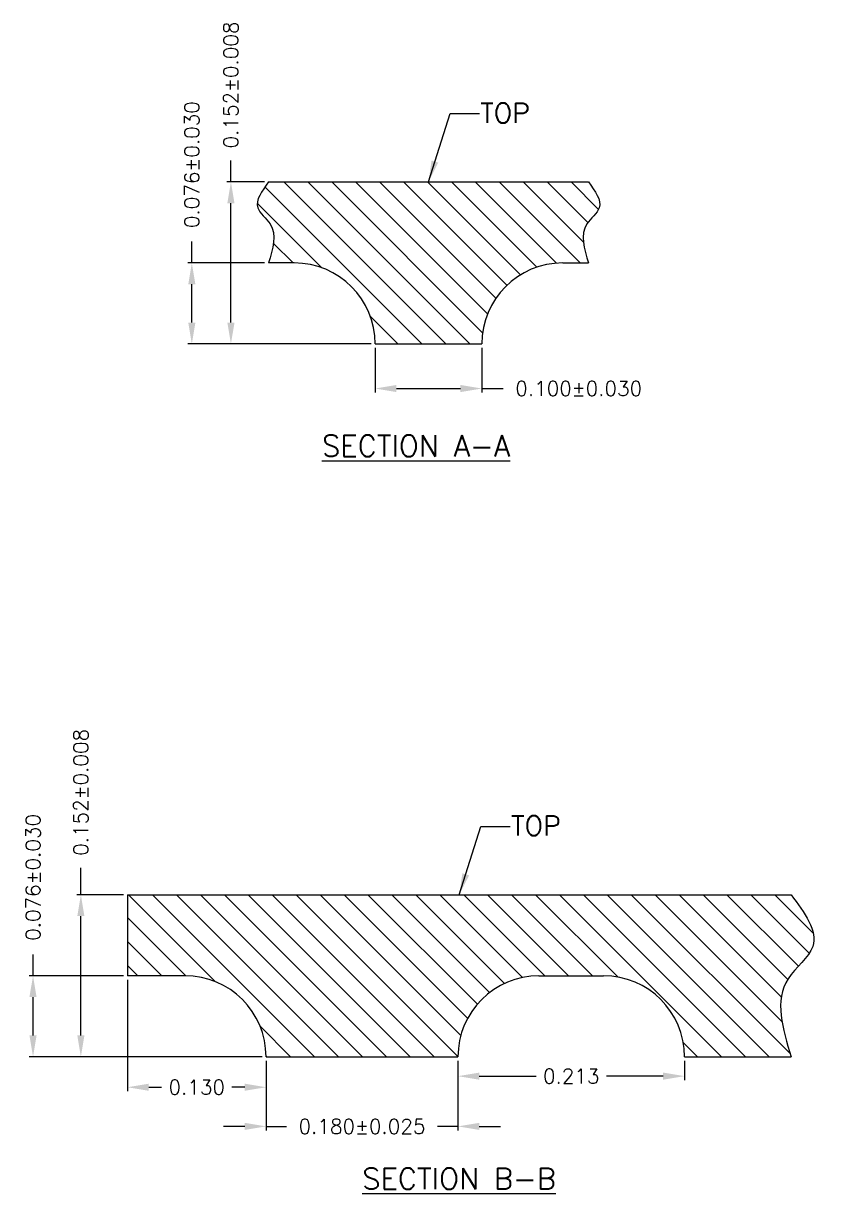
# Model space of a CAD drawing. Header units: millimetres. Extents: x 424.34 to 432.09, y 94.3 to 99.76.
# Drawn here: x 429.068 to 432.085, y 95.37 to 99.76 of the extents above; entities that cross this region are included whole.
import ezdxf

# ---------------------------------------------------------------- set-up
doc = ezdxf.new("R2010")
doc.units = ezdxf.units.MM
doc.header["$LTSCALE"] = 0.5
doc.header["$PDMODE"] = 98
doc.layers.add('TB', color=7, linetype='Continuous')
doc.styles.add('ADESK1', font='romans')
doc.styles.add('Chinese', font='SimSun.ttf', dxfattribs={"height": 5})
doc.styles.add('SIMPLEX', font='simplex.shx')
doc.dimstyles.new('Standard4', dxfattribs={"dimtxt": 0.055, "dimasz": 0.08, "dimexe": 0.015, "dimexo": 0.015, "dimgap": 0.027, "dimtad": 1, "dimdec": 3, "dimrnd": 5e-06, "dimzin": 1, "dimtxsty": 'SIMPLEX', "dimcen": 0.05, "dimclrd": 256, "dimclre": 256, "dimclrt": 256, "dimazin": 3, "dimtp": 0.03, "dimtm": 0.03, "dimtfac": 0.8, "dimtdec": 3, "dimtmove": 0, "dimatfit": 3, "dimfxl": 0.05, "dimlwd": -1, "dimlwe": -1})

# ---------------------------------------------------------------- blocks, each defined once
blk = doc.blocks.new('*D249')
at = {"ltscale": 0.1, "transparency": 16777216}
for p, q in [((430.3876, 98.5422), (430.3876, 98.375)), ((430.7876, 98.5422), (430.7876, 98.375)), ((430.4676, 98.39), (430.7076, 98.39)), ((430.7876, 98.39), (430.8676, 98.39))]:
    blk.add_line(p, q, dxfattribs=at)
for points in [[(430.4676, 98.4034), (430.4676, 98.3767), (430.3876, 98.39)], [(430.7076, 98.4034), (430.7076, 98.3767), (430.7876, 98.39)]]:
    blk.add_solid(points, dxfattribs=at)
at = {"layer": 'Defpoints', "color": 0, "ltscale": 0.1, "transparency": 16777216}
for p in [(430.3876, 98.5572), (430.7876, 98.5572), (430.7876, 98.39)]:
    blk.add_point(p, dxfattribs=at)
at = {"ltscale": 0.1, "transparency": 16777216, "insert": (431.1513, 98.39), "char_height": 0.055, "attachment_point": 5, "style": 'SIMPLEX'}
blk.add_mtext('\\A1;0.100%%P0.030', dxfattribs=at)
blk = doc.blocks.new('*D250')
at = {"ltscale": 0.1, "transparency": 16777216}
for p, q in [((429.6996, 98.8612), (429.6996, 98.9412)), ((429.9726, 98.8612), (429.6846, 98.8612)), ((429.6996, 98.6372), (429.6996, 98.7812)), ((430.3726, 98.5572), (429.6846, 98.5572))]:
    blk.add_line(p, q, dxfattribs=at)
for points in [[(429.6863, 98.7812), (429.713, 98.7812), (429.6996, 98.8612)], [(429.6863, 98.6372), (429.713, 98.6372), (429.6996, 98.5572)]]:
    blk.add_solid(points, dxfattribs=at)
at = {"layer": 'Defpoints', "color": 0, "ltscale": 0.1, "transparency": 16777216}
for p in [(429.6996, 98.8612), (429.9876, 98.8612), (430.3876, 98.5572)]:
    blk.add_point(p, dxfattribs=at)
at = {"ltscale": 0.1, "transparency": 16777216, "insert": (429.6996, 99.2301), "char_height": 0.055, "attachment_point": 5, "rotation": 90, "style": 'SIMPLEX'}
blk.add_mtext('\\A1;0.076%%P0.030', dxfattribs=at)
blk = doc.blocks.new('*D251')
at = {"ltscale": 0.1, "transparency": 16777216}
for p, q in [((429.8463, 99.1652), (429.8463, 99.2452)), ((429.9726, 99.1652), (429.8313, 99.1652)), ((429.8463, 98.6372), (429.8463, 99.0852)), ((430.3726, 98.5572), (429.8313, 98.5572))]:
    blk.add_line(p, q, dxfattribs=at)
for points in [[(429.833, 99.0852), (429.8597, 99.0852), (429.8463, 99.1652)], [(429.833, 98.6372), (429.8597, 98.6372), (429.8463, 98.5572)]]:
    blk.add_solid(points, dxfattribs=at)
at = {"layer": 'Defpoints', "color": 0, "ltscale": 0.1, "transparency": 16777216}
for p in [(429.8463, 99.1652), (429.9876, 99.1652), (430.3876, 98.5572)]:
    blk.add_point(p, dxfattribs=at)
at = {"ltscale": 0.1, "transparency": 16777216, "insert": (429.8463, 99.5289), "char_height": 0.055, "attachment_point": 5, "rotation": 90, "style": 'SIMPLEX'}
blk.add_mtext('\\A1;0.152%%P0.008', dxfattribs=at)
blk = doc.blocks.new('*D252')
at = {"ltscale": 0.1, "transparency": 16777216}
for p, q in [((430.6982, 95.8681), (430.6982, 95.7953)), ((431.5482, 95.8681), (431.5482, 95.7953)), ((430.7782, 95.8103), (430.9914, 95.8103)), ((431.4682, 95.8103), (431.255, 95.8103))]:
    blk.add_line(p, q, dxfattribs=at)
for points in [[(430.7782, 95.8236), (430.7782, 95.797), (430.6982, 95.8103)], [(431.4682, 95.8236), (431.4682, 95.797), (431.5482, 95.8103)]]:
    blk.add_solid(points, dxfattribs=at)
at = {"layer": 'Defpoints', "color": 0, "ltscale": 0.1, "transparency": 16777216}
for p in [(430.6982, 95.8831), (431.5482, 95.8831), (431.5482, 95.8103)]:
    blk.add_point(p, dxfattribs=at)
at = {"ltscale": 0.1, "transparency": 16777216, "insert": (431.1232, 95.8103), "char_height": 0.055, "attachment_point": 5, "style": 'SIMPLEX'}
blk.add_mtext('\\A1;0.213', dxfattribs=at)
blk = doc.blocks.new('*D253')
at = {"ltscale": 0.1, "transparency": 16777216}
for p, q in [((429.9782, 95.8681), (429.9782, 95.6069)), ((430.6982, 95.8681), (430.6982, 95.6069)), ((429.8982, 95.6219), (429.8182, 95.6219)), ((429.9782, 95.6219), (430.0545, 95.6219)), ((430.6982, 95.6219), (430.6219, 95.6219)), ((430.7782, 95.6219), (430.8582, 95.6219))]:
    blk.add_line(p, q, dxfattribs=at)
for points in [[(429.8982, 95.6352), (429.8982, 95.6086), (429.9782, 95.6219)], [(430.7782, 95.6352), (430.7782, 95.6086), (430.6982, 95.6219)]]:
    blk.add_solid(points, dxfattribs=at)
at = {"layer": 'Defpoints', "color": 0, "ltscale": 0.1, "transparency": 16777216}
for p in [(429.9782, 95.8831), (430.6982, 95.8831), (430.6982, 95.6219)]:
    blk.add_point(p, dxfattribs=at)
at = {"ltscale": 0.1, "transparency": 16777216, "insert": (430.3382, 95.6219), "char_height": 0.055, "attachment_point": 5, "style": 'SIMPLEX'}
blk.add_mtext('\\A1;0.180%%P0.025', dxfattribs=at)
blk = doc.blocks.new('*D254')
at = {"ltscale": 0.1, "transparency": 16777216}
for p, q in [((429.4582, 96.1721), (429.4582, 95.7537)), ((429.9782, 95.8681), (429.9782, 95.7537)), ((429.5382, 95.7687), (429.5864, 95.7687)), ((429.8982, 95.7687), (429.85, 95.7687))]:
    blk.add_line(p, q, dxfattribs=at)
for points in [[(429.5382, 95.782), (429.5382, 95.7554), (429.4582, 95.7687)], [(429.8982, 95.782), (429.8982, 95.7554), (429.9782, 95.7687)]]:
    blk.add_solid(points, dxfattribs=at)
at = {"layer": 'Defpoints', "color": 0, "ltscale": 0.1, "transparency": 16777216}
for p in [(429.4582, 96.1871), (429.9782, 95.8831), (429.4582, 95.7687)]:
    blk.add_point(p, dxfattribs=at)
at = {"ltscale": 0.1, "transparency": 16777216, "insert": (429.7182, 95.7687), "char_height": 0.055, "attachment_point": 5, "style": 'SIMPLEX'}
blk.add_mtext('\\A1;0.130', dxfattribs=at)
blk = doc.blocks.new('*D255')
at = {"ltscale": 0.1, "transparency": 16777216}
for p, q in [((429.1038, 96.1871), (429.1038, 96.2671)), ((429.4432, 96.1871), (429.0888, 96.1871)), ((429.1038, 95.9631), (429.1038, 96.1071)), ((429.9632, 95.8831), (429.0888, 95.8831))]:
    blk.add_line(p, q, dxfattribs=at)
for points in [[(429.0904, 96.1071), (429.1171, 96.1071), (429.1038, 96.1871)], [(429.0904, 95.9631), (429.1171, 95.9631), (429.1038, 95.8831)]]:
    blk.add_solid(points, dxfattribs=at)
at = {"layer": 'Defpoints', "color": 0, "ltscale": 0.1, "transparency": 16777216}
for p in [(429.1038, 96.1871), (429.4582, 96.1871), (429.9782, 95.8831)]:
    blk.add_point(p, dxfattribs=at)
at = {"ltscale": 0.1, "transparency": 16777216, "insert": (429.1038, 96.556), "char_height": 0.055, "attachment_point": 5, "rotation": 90, "style": 'SIMPLEX'}
blk.add_mtext('\\A1;0.076%%P0.030', dxfattribs=at)
blk = doc.blocks.new('*D256')
at = {"ltscale": 0.1, "transparency": 16777216}
for p, q in [((429.2833, 96.4911), (429.2833, 96.5913)), ((429.4432, 96.4911), (429.2683, 96.4911)), ((429.2833, 95.9631), (429.2833, 96.4111)), ((429.9632, 95.8831), (429.2683, 95.8831))]:
    blk.add_line(p, q, dxfattribs=at)
for points in [[(429.27, 96.4111), (429.2966, 96.4111), (429.2833, 96.4911)], [(429.27, 95.9631), (429.2966, 95.9631), (429.2833, 95.8831)]]:
    blk.add_solid(points, dxfattribs=at)
at = {"layer": 'Defpoints', "color": 0, "ltscale": 0.1, "transparency": 16777216}
for p in [(429.2833, 96.4911), (429.4582, 96.4911), (429.9782, 95.8831)]:
    blk.add_point(p, dxfattribs=at)
at = {"ltscale": 0.1, "transparency": 16777216, "insert": (429.2833, 96.875), "char_height": 0.055, "attachment_point": 5, "rotation": 90, "style": 'SIMPLEX'}
blk.add_mtext('\\A1;0.152%%P0.008', dxfattribs=at)

msp = doc.modelspace()

# ---------------------------------------------------------------- hatches: boundary and pattern name
at = {"ltscale": 0.1}
h = msp.add_hatch(dxfattribs=at)
h.set_pattern_fill('ANSI31', color=256, scale=0.02, angle=90)
h.set_pattern_definition([(135, (427.38421, 97.4254), (-0.0449013, -0.0449013), [])])
edge = h.paths.add_edge_path()
edge.add_line((430.3876, 98.5572), (430.7876, 98.5572))
edge.add_arc((431.0916, 98.5572), 0.304, 90, 180, ccw=False)
edge.add_line((431.0916, 98.8612), (431.1876, 98.8612))
edge.add_spline(control_points=[(431.1876, 98.8612), (431.1716, 98.9139), (431.1472, 98.9939), (431.2561, 99.0725), (431.2128, 99.1312), (431.1876, 99.1652)], knot_values=[0, 0, 0, 0, 0.146578, 0.222655, 0.32781, 0.32781, 0.32781, 0.32781], degree=3, periodic=0)
edge.add_line((431.1876, 99.1652), (429.9876, 99.1652))
edge.add_spline(control_points=[(429.9876, 99.1652), (429.9625, 99.1312), (429.9191, 99.0725), (430.028, 98.9939), (430.0037, 98.9139), (429.9876, 98.8612)], knot_values=[0, 0, 0, 0, 0.105155, 0.181233, 0.32781, 0.32781, 0.32781, 0.32781], degree=3, periodic=0)
edge.add_line((429.9876, 98.8612), (430.0836, 98.8612))
edge.add_arc((430.0836, 98.5572), 0.304, 0, 90, ccw=False)
h = msp.add_hatch(dxfattribs=at)
h.set_pattern_fill('ANSI31', color=256, scale=0.02, angle=90)
h.set_pattern_definition([(135, (426.67734, 97.390306), (-0.0449013, -0.0449013), [])])
edge = h.paths.add_edge_path()
edge.add_spline(control_points=[(431.9482, 95.8831), (431.9161, 95.9884), (431.8673, 96.1484), (432.0852, 96.3057), (431.9985, 96.423), (431.9482, 96.4911)], knot_values=[0, 0, 0, 0, 0.293156, 0.44531, 0.655621, 0.655621, 0.655621, 0.655621], degree=3, periodic=0)
edge.add_line((431.9482, 96.4911), (429.4582, 96.4911))
edge.add_line((429.4582, 96.4911), (429.4582, 96.1871))
edge.add_line((429.4582, 96.1871), (429.6742, 96.1871))
edge.add_arc((429.6742, 95.8831), 0.304, 0, 90, ccw=False)
edge.add_line((429.9782, 95.8831), (430.6982, 95.8831))
edge.add_arc((431.0022, 95.8831), 0.304, 90, 180, ccw=False)
edge.add_line((431.0022, 96.1871), (431.2442, 96.1871))
edge.add_arc((431.2442, 95.8831), 0.304, 0, 90, ccw=False)
edge.add_line((431.5482, 95.8831), (431.9482, 95.8831))

# ---------------------------------------------------------------- linework, layer by layer
for p, q in [((429.9876, 99.1652), (431.1876, 99.1652)), ((430.0836, 98.8612), (429.9876, 98.8612)), ((431.0916, 98.8612), (431.1876, 98.8612)), ((430.3876, 98.5572), (430.7876, 98.5572)), ((430.3876, 98.5572), (430.3876, 98.5572)), ((430.7876, 98.5572), (430.7876, 98.5572)), ((429.4582, 96.4911), (431.9482, 96.4911)), ((429.4582, 96.4911), (429.4582, 96.1871)), ((429.6742, 96.1871), (429.4582, 96.1871)), ((431.0022, 96.1871), (431.2442, 96.1871)), ((429.9782, 95.8831), (430.6982, 95.8831)), ((431.5482, 95.8831), (431.9482, 95.8831))]:
    msp.add_line(p, q, dxfattribs=at)
for centre, start, end in [((430.0836, 98.5572), 0, 90), ((431.0916, 98.5572), 90, 180), ((429.6742, 95.8831), 0, 90), ((431.0022, 95.8831), 90, 180), ((431.2442, 95.8831), 0, 90)]:
    msp.add_arc(centre, 0.304, start, end, dxfattribs=at)
for points, knots in [([(429.9876, 99.1652), (429.9625, 99.1312), (429.9191, 99.0725), (430.028, 98.9939), (430.0037, 98.9139), (429.9876, 98.8612)], [0, 0, 0, 0, 0.1051508, 0.1812193, 0.3277937, 0.3277937, 0.3277937, 0.3277937]), ([(431.1876, 99.1652), (431.2128, 99.1312), (431.2561, 99.0725), (431.1472, 98.9939), (431.1716, 98.9139), (431.1876, 98.8612)], [0, 0, 0, 0, 0.1051508, 0.1812193, 0.3277937, 0.3277937, 0.3277937, 0.3277937]), ([(431.9482, 96.4911), (431.9985, 96.423), (432.0852, 96.3057), (431.8674, 96.1484), (431.9161, 95.9884), (431.9482, 95.8831)], [0, 0, 0, 0, 0.210306, 0.3624519, 0.6556042, 0.6556042, 0.6556042, 0.6556042])]:
    msp.add_open_spline(points, degree=3, knots=knots, dxfattribs=at)

# ---------------------------------------------------------------- texts
at = {"ltscale": 0.1, "char_height": 0.08, "width": 1.274955, "attachment_point": 1, "style": 'Chinese'}
for s, insert in [('{\\Fsimplex|c134;\\LSECTION A-A}', (430.188, 98.2146)), ('{\\Fsimplex|c134;\\LSECTION B-B}', (430.339, 95.4657))]:
    msp.add_mtext(s, dxfattribs=dict(at, insert=insert))
at = {"layer": 'TB', "style": 'ADESK1'}
for p in [(430.782, 99.387), (430.8976, 96.7129)]:
    msp.add_text('TOP', height=0.07363, dxfattribs=at).set_placement(p)

# ---------------------------------------------------------------- dimensions: what is measured, and where the dimension line sits
at = {"ltscale": 0.1}
for base, p1, p2, picture, middle in [((429.8463, 99.1652), (430.3876, 98.5572), (429.9876, 99.1652), '*D251', (429.8463, 99.5289)), ((429.2833, 96.4911), (429.9782, 95.8831), (429.4582, 96.4911), '*D256', (429.2833, 96.875))]:
    dim = msp.add_linear_dim(base=base, p1=p1, p2=p2, angle=90, text='0.152%%P0.008', dimstyle='Standard4', dxfattribs=at)
    dim.commit()
    dim.dimension.update_dxf_attribs({"geometry": picture, "text_midpoint": middle, "dimtype": 160})
for base, p1, p2, picture, middle in [((429.6996, 98.8612), (430.3876, 98.5572), (429.9876, 98.8612), '*D250', (429.6996, 99.2301)), ((429.1038, 96.1871), (429.9782, 95.8831), (429.4582, 96.1871), '*D255', (429.1038, 96.556))]:
    dim = msp.add_linear_dim(base=base, p1=p1, p2=p2, angle=90, text='0.076%%P0.030', dimstyle='Standard4', dxfattribs=at)
    dim.commit()
    dim.dimension.update_dxf_attribs({"geometry": picture, "text_midpoint": middle})
for base, p1, p2, text, picture, middle in [((430.7876, 98.39), (430.3876, 98.5572), (430.7876, 98.5572), '0.100%%P0.030', '*D249', (431.1513, 98.39)), ((429.4582, 95.7687), (429.9782, 95.8831), (429.4582, 96.1871), '0.130', '*D254', (429.7182, 95.7687))]:
    dim = msp.add_linear_dim(base=base, p1=p1, p2=p2, text=text, dimstyle='Standard4', dxfattribs=at)
    dim.commit()
    dim.dimension.update_dxf_attribs({"geometry": picture, "text_midpoint": middle})
for base, p1, p2, text, picture, middle in [((430.6982, 95.6219), (429.9782, 95.8831), (430.6982, 95.8831), '0.180%%P0.025', '*D253', (430.3382, 95.6219)), ((431.5482, 95.8103), (430.6982, 95.8831), (431.5482, 95.8831), '0.213', '*D252', (431.1232, 95.8103))]:
    dim = msp.add_linear_dim(base=base, p1=p1, p2=p2, text=text, dimstyle='Standard4', dxfattribs=at)
    dim.commit()
    dim.dimension.update_dxf_attribs({"geometry": picture, "text_midpoint": middle, "dimtype": 160})

# ---------------------------------------------------------------- leaders
at = {"color": 1, "ltscale": 0.1}
for points in [[(430.5876, 99.1652), (430.6689, 99.4215), (430.7785, 99.4215)], [(430.7032, 96.4911), (430.7845, 96.7474), (430.8941, 96.7474)]]:
    msp.add_leader(points, dimstyle='Standard4', override={"dimgap": 0.027, "dimtad": 0}, dxfattribs=at)

doc.saveas('drawing.dxf')
